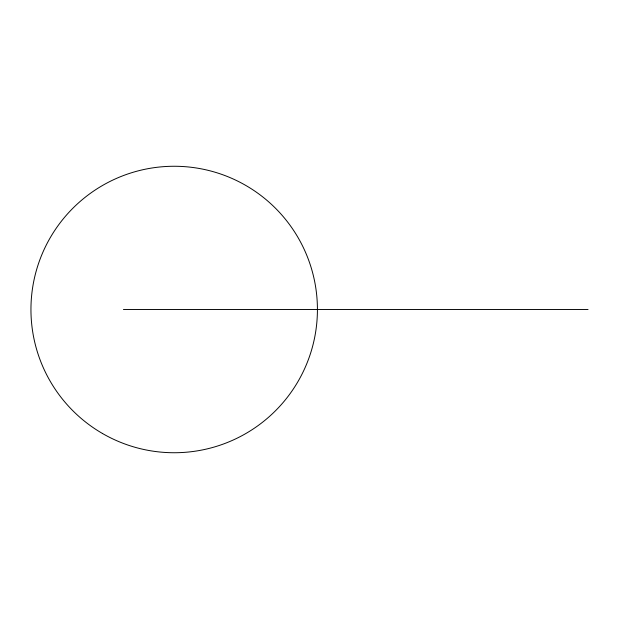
<?xml version="1.0" encoding="UTF-8"?>
<svg xmlns="http://www.w3.org/2000/svg" width="619" height="619" viewBox="0 0 619 619"><rect width="100%" height="100%" fill="white"/><g stroke="black" fill="none" stroke-linecap="round" stroke-linejoin="round"><path stroke-width="0.93" d="M123.421 309.5L588.05 309.5M102.568 433.548A143.237 143.237 0 0 0 317.423 309.5A143.237 143.237 0 0 0 102.568 185.452A143.237 143.237 0 0 0 102.568 433.548"/></g></svg>
